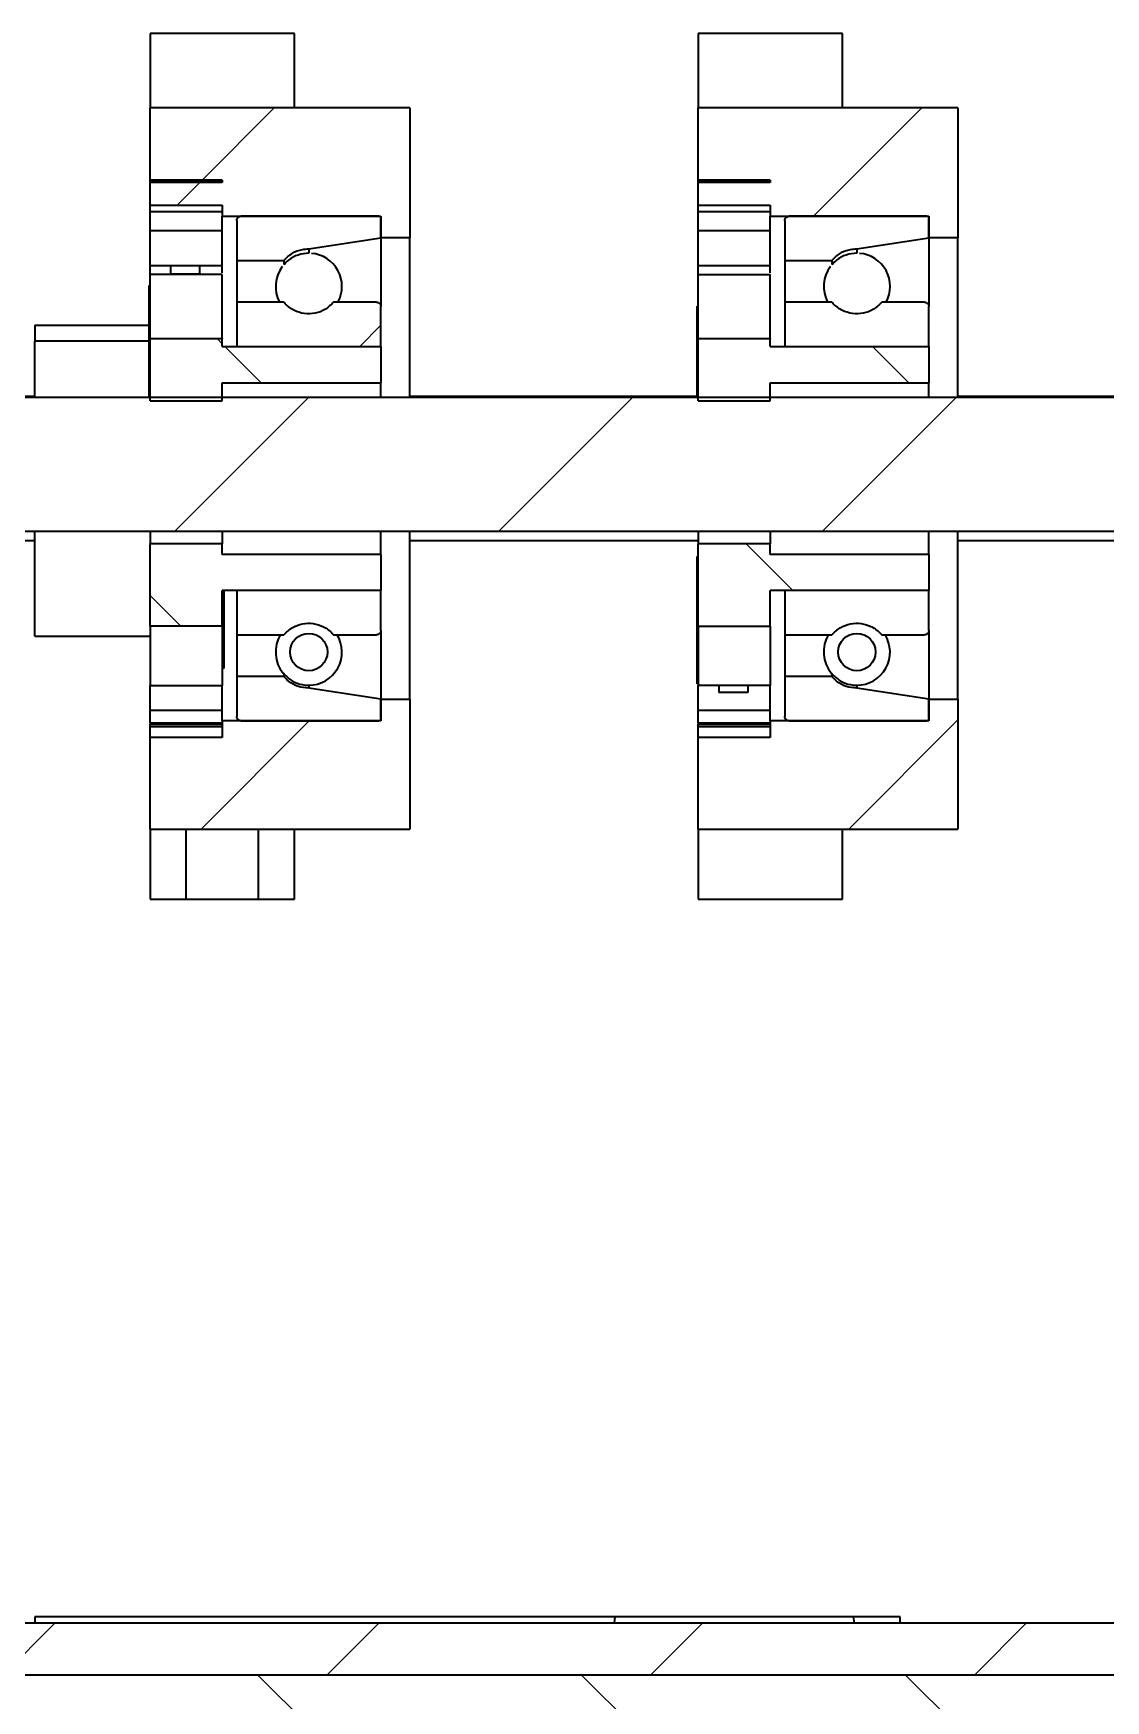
# Model space of a CAD drawing. Header units: millimetres. Extents: x 0 to 841, y 0 to 594.
# Drawn here: x 151.2 to 188.4, y 100.9 to 158.7 of the extents above; entities that cross this region are included whole.
import ezdxf

# ---------------------------------------------------------------- set-up
doc = ezdxf.new("R2010")
doc.units = ezdxf.units.MM
pattern_1 = [(45, (-176.602, -415.786), (-5.61266, 5.61266), [])]
pattern_2 = [(135, (-176.602, -415.786), (-5.61266, -5.61266), [])]

msp = doc.modelspace()

# ---------------------------------------------------------------- hatches: boundary and pattern name
at = {"linetype": 'Continuous', "lineweight": 18}
h = msp.add_hatch(dxfattribs=at)
h.set_pattern_fill('ANSI31', scale=2.5, style=0)
h.set_pattern_definition(pattern_1)
h.paths.add_polyline_path([(157.733, 153.583), (157.733, 153.503), (155.233, 153.503), (155.233, 152.722), (157.733, 152.722), (157.733, 152.332), (163.233, 152.332), (163.233, 151.581), (164.233, 151.581), (164.233, 156.085), (155.233, 156.085), (155.233, 153.583)], flags=0)
h = msp.add_hatch(dxfattribs=at)
h.set_pattern_fill('ANSI31', scale=2.5, style=0)
h.set_pattern_definition(pattern_1)
h.paths.add_polyline_path([(174.233, 153.583), (176.733, 153.583), (176.733, 153.503), (174.233, 153.503), (174.233, 152.722), (176.733, 152.722), (176.733, 152.332), (182.233, 152.332), (182.233, 151.581), (183.233, 151.581), (183.233, 156.085), (174.233, 156.085)], flags=0)
h = msp.add_hatch(dxfattribs=at)
h.set_pattern_fill('ANSI32', scale=2.5, style=0)
h.set_pattern_definition([(45, (-176.602, -415.786), (-16.838, 16.838), []), (45, (-165.377, -415.786), (-16.838, 16.838), [])])
edge = h.paths.add_edge_path(flags=0)
edge.add_spline(control_points=[(161.595, 149.355), (161.514, 149.258), (161.416, 149.174), (161.307, 149.11), (161.199, 149.045), (161.078, 148.999), (160.955, 148.974), (160.831, 148.949), (160.702, 148.945), (160.578, 148.963), (160.453, 148.98), (160.33, 149.019), (160.219, 149.077), (160.107, 149.134), (160.004, 149.212), (159.917, 149.303), (159.901, 149.32), (159.886, 149.337), (159.871, 149.355)], knot_values=[0, 0, 0, 0, 0.000756, 0.000756, 0.000756, 0.001511, 0.001511, 0.001511, 0.002266, 0.002266, 0.002266, 0.00302, 0.00302, 0.00302, 0.003774, 0.003774, 0.003774, 0.003909, 0.003909, 0.003909, 0.003909], weights=[1, 1, 1, 1, 1, 1, 1, 1, 1, 1, 1, 1, 1, 1, 1, 1, 1, 1, 1], degree=3, periodic=0)
edge.add_line((159.871, 149.355), (158.233, 149.355))
edge.add_line((158.233, 149.355), (158.233, 147.823))
edge.add_line((158.233, 147.823), (163.233, 147.823))
edge.add_line((163.233, 147.823), (163.233, 149.204))
edge.add_spline(control_points=[(163.233, 149.204), (163.233, 149.218), (163.231, 149.232), (163.227, 149.245), (163.223, 149.261), (163.216, 149.277), (163.206, 149.291), (163.196, 149.304), (163.184, 149.317), (163.171, 149.326), (163.157, 149.336), (163.142, 149.344), (163.125, 149.348), (163.112, 149.352), (163.097, 149.355), (163.083, 149.355)], knot_values=[0.000489, 0.000489, 0.000489, 0.000489, 0.000572, 0.000572, 0.000572, 0.000673, 0.000673, 0.000673, 0.000775, 0.000775, 0.000775, 0.000876, 0.000876, 0.000876, 0.000963, 0.000963, 0.000963, 0.000963], weights=[1, 1, 1, 1, 1, 1, 1, 1, 1, 1, 1, 1, 1, 1, 1, 1], degree=3, periodic=0)
edge.add_line((163.083, 149.355), (161.595, 149.355))
h = msp.add_hatch(dxfattribs=at)
h.set_pattern_fill('ANSI31', scale=2.5, angle=90, style=0)
h.set_pattern_definition(pattern_2)
h.paths.add_polyline_path([(157.733, 147.823), (157.733, 148.08), (155.233, 148.08), (155.233, 145.939), (157.733, 145.939), (157.733, 146.566), (163.233, 146.566), (163.233, 147.823)], flags=0)
h = msp.add_hatch(dxfattribs=at)
h.set_pattern_fill('ANSI31', scale=2.5, angle=90, style=0)
h.set_pattern_definition(pattern_2)
h.paths.add_polyline_path([(176.733, 147.823), (176.733, 148.08), (174.233, 148.08), (174.233, 145.939), (176.733, 145.939), (176.733, 146.566), (182.233, 146.566), (182.233, 147.823)], flags=0)
h = msp.add_hatch(dxfattribs=at)
h.set_pattern_fill('ANSI31', scale=2.5, style=0)
h.set_pattern_definition(pattern_1)
h.paths.add_polyline_path([(237.493, 141.121), (237.493, 146.061), (232.493, 146.061), (232.493, 146.049), (107.493, 146.049), (107.493, 144.779), (103.993, 144.779), (103.993, 142.402), (107.493, 142.402), (107.493, 141.416), (232.493, 141.416), (232.493, 141.121)], flags=0)
h = msp.add_hatch(dxfattribs=at)
h.set_pattern_fill('ANSI31', scale=2.5, angle=90, style=0)
h.set_pattern_definition(pattern_2)
h.paths.add_polyline_path([(155.233, 138.129), (157.733, 138.129), (157.733, 139.358), (163.233, 139.358), (163.233, 140.616), (157.733, 140.616), (157.733, 140.976), (155.233, 140.976)], flags=0)
h = msp.add_hatch(dxfattribs=at)
h.set_pattern_fill('ANSI31', scale=2.5, angle=90, style=0)
h.set_pattern_definition(pattern_2)
h.paths.add_polyline_path([(174.233, 140.976), (174.233, 138.129), (176.733, 138.129), (176.733, 139.358), (182.233, 139.358), (182.233, 140.616), (176.733, 140.616), (176.733, 140.976)], flags=0)
h = msp.add_hatch(dxfattribs=at)
h.set_pattern_fill('ANSI31', scale=2.5, style=0)
h.set_pattern_definition(pattern_1)
h.paths.add_polyline_path([(155.233, 134.273), (155.233, 131.097), (164.233, 131.097), (164.233, 135.6), (163.233, 135.6), (163.233, 134.849), (157.733, 134.849), (157.733, 134.273)], flags=0)
h = msp.add_hatch(dxfattribs=at)
h.set_pattern_fill('ANSI31', scale=2.5, style=0)
h.set_pattern_definition(pattern_1)
h.paths.add_polyline_path([(174.233, 134.273), (174.233, 131.097), (183.233, 131.097), (183.233, 135.6), (182.233, 135.6), (182.233, 134.849), (176.733, 134.849), (176.733, 134.273)], flags=0)
h = msp.add_hatch(dxfattribs=at)
h.set_pattern_fill('ANSI31', scale=2.5, style=0)
h.set_pattern_definition(pattern_1)
h.paths.add_polyline_path([(316.733, 103.591), (70.733, 103.591), (70.733, 101.791), (316.733, 101.791)], flags=0)
h = msp.add_hatch(dxfattribs=at)
h.set_pattern_fill('ANSI31', scale=2.5, angle=90, style=0)
h.set_pattern_definition(pattern_2)
h.paths.add_polyline_path([(343.733, 101.791), (43.733, 101.791), (43.733, 99.991), (343.733, 99.991)], flags=0)

# ---------------------------------------------------------------- linework, layer by layer
at = {"color": 7, "linetype": 'Continuous', "lineweight": 35}
for p, q in [((160.233, 158.672), (155.233, 158.672)), ((155.233, 158.672), (155.233, 156.085)), ((160.233, 156.085), (160.233, 158.672)), ((179.233, 158.672), (174.233, 158.672)), ((174.233, 158.672), (174.233, 156.085)), ((179.233, 156.085), (179.233, 158.672)), ((155.233, 153.583), (155.233, 156.085)), ((164.233, 156.085), (155.233, 156.085)), ((164.233, 156.085), (164.233, 151.581)), ((174.233, 153.583), (174.233, 156.085)), ((183.233, 156.085), (174.233, 156.085)), ((183.233, 156.085), (183.233, 151.581)), ((157.733, 153.583), (155.233, 153.583)), ((155.233, 153.583), (157.733, 153.583)), ((155.233, 153.503), (155.233, 153.583)), ((155.233, 153.583), (155.233, 153.583)), ((155.233, 152.722), (155.233, 153.503)), ((157.733, 153.503), (155.233, 153.503)), ((157.733, 153.583), (157.733, 153.503)), ((176.733, 153.583), (174.233, 153.583)), ((174.233, 153.583), (176.733, 153.583)), ((174.233, 153.503), (174.233, 153.583)), ((174.233, 153.583), (174.233, 153.583)), ((174.233, 152.722), (174.233, 153.503)), ((176.733, 153.503), (174.233, 153.503)), ((176.733, 153.583), (176.733, 153.503)), ((155.233, 152.722), (157.733, 152.722)), ((155.233, 152.493), (155.233, 152.722)), ((157.733, 152.722), (157.733, 152.332)), ((174.233, 152.722), (176.733, 152.722)), ((174.233, 152.493), (174.233, 152.722)), ((176.733, 152.722), (176.733, 152.332)), ((155.233, 151.844), (155.233, 152.493)), ((155.233, 152.493), (157.733, 152.493)), ((157.733, 152.332), (163.233, 152.332)), ((157.733, 150.373), (157.733, 152.332)), ((158.233, 152.182), (158.233, 150.803)), ((163.158, 152.332), (158.383, 152.332)), ((163.233, 152.332), (163.233, 151.581)), ((163.233, 151.581), (163.233, 152.257)), ((174.233, 151.844), (174.233, 152.493)), ((174.233, 152.493), (176.733, 152.493)), ((176.733, 152.332), (182.233, 152.332)), ((176.733, 150.373), (176.733, 152.332)), ((177.233, 152.182), (177.233, 150.803)), ((182.158, 152.332), (177.383, 152.332)), ((182.233, 152.332), (182.233, 151.581)), ((182.233, 151.581), (182.233, 152.257)), ((155.233, 151.844), (157.733, 151.844)), ((155.233, 150.632), (155.233, 151.844)), ((160.733, 151.206), (163.233, 151.581)), ((163.233, 151.581), (163.233, 149.204)), ((164.233, 151.581), (163.233, 151.581)), ((164.233, 146.091), (164.233, 151.581)), ((174.233, 151.844), (176.733, 151.844)), ((174.233, 150.632), (174.233, 151.844)), ((179.733, 151.206), (182.233, 151.581)), ((182.233, 151.581), (182.233, 149.204)), ((183.233, 151.581), (182.233, 151.581)), ((183.233, 146.091), (183.233, 151.581)), ((160.733, 151.206), (160.733, 151.052)), ((179.733, 151.206), (179.733, 151.052)), ((155.233, 150.632), (157.733, 150.632)), ((155.233, 150.318), (155.233, 150.632)), ((157.733, 150.318), (155.233, 150.318)), ((155.233, 148.098), (155.233, 150.318)), ((155.953, 150.335), (155.953, 150.632)), ((155.953, 150.335), (156.953, 150.335)), ((155.953, 150.318), (155.953, 150.335)), ((156.953, 150.335), (156.953, 150.632)), ((156.953, 150.318), (156.953, 150.335)), ((157.733, 148.098), (157.733, 150.318)), ((158.233, 150.803), (159.871, 150.803)), ((158.233, 150.803), (158.233, 149.355)), ((159.871, 150.803), (159.871, 150.66)), ((174.233, 150.632), (176.733, 150.632)), ((174.233, 150.318), (174.233, 150.632)), ((174.233, 150.318), (176.733, 150.318)), ((174.233, 148.098), (174.233, 150.318)), ((176.733, 148.098), (176.733, 150.318)), ((177.233, 150.803), (178.871, 150.803)), ((177.233, 150.803), (177.233, 149.355)), ((178.871, 150.803), (178.871, 150.66)), ((155.203, 148.423), (155.203, 149.937)), ((155.203, 149.937), (155.233, 149.937)), ((158.233, 149.355), (158.233, 147.823)), ((159.871, 149.355), (158.233, 149.355)), ((163.083, 149.355), (161.595, 149.355)), ((163.233, 147.823), (163.233, 149.204)), ((174.203, 149.219), (174.233, 149.219)), ((174.203, 147.705), (174.203, 149.219)), ((177.233, 149.355), (177.233, 147.823)), ((178.871, 149.355), (177.233, 149.355)), ((182.083, 149.355), (180.595, 149.355)), ((182.233, 147.823), (182.233, 149.204)), ((151.233, 148.557), (155.203, 148.557)), ((151.233, 148.557), (151.233, 148.008)), ((151.233, 146.091), (151.233, 148.008)), ((155.203, 146.049), (155.203, 148.423)), ((155.203, 148.423), (155.233, 148.423)), ((155.233, 148.098), (157.733, 148.098)), ((155.233, 148.08), (155.233, 148.098)), ((157.733, 148.08), (155.233, 148.08)), ((155.233, 145.939), (155.233, 148.08)), ((157.733, 148.098), (157.733, 148.08)), ((157.733, 147.823), (157.733, 148.08)), ((174.233, 148.098), (176.733, 148.098)), ((174.233, 148.08), (174.233, 148.098)), ((176.733, 148.08), (174.233, 148.08)), ((174.233, 145.939), (174.233, 148.08)), ((176.733, 148.098), (176.733, 148.08)), ((176.733, 147.823), (176.733, 148.08)), ((157.733, 147.823), (163.233, 147.823)), ((158.233, 147.823), (163.233, 147.823)), ((163.233, 147.823), (163.233, 146.566)), ((174.203, 146.049), (174.203, 147.705)), ((174.203, 147.705), (174.233, 147.705)), ((176.733, 147.823), (182.233, 147.823)), ((177.233, 147.823), (182.233, 147.823)), ((182.233, 147.823), (182.233, 146.566)), ((157.733, 146.566), (163.233, 146.566)), ((157.733, 145.939), (157.733, 146.566)), ((163.233, 146.049), (163.233, 146.566)), ((176.733, 146.566), (182.233, 146.566)), ((176.733, 145.939), (176.733, 146.566)), ((182.233, 146.049), (182.233, 146.566)), ((232.493, 146.049), (107.493, 146.049)), ((151.233, 146.091), (145.233, 146.091)), ((155.233, 145.939), (157.733, 145.939)), ((174.203, 146.091), (164.233, 146.091)), ((174.233, 145.939), (176.733, 145.939)), ((189.233, 146.091), (183.233, 146.091)), ((107.493, 141.416), (232.493, 141.416)), ((145.233, 141.091), (151.233, 141.091)), ((151.233, 137.776), (151.233, 141.416)), ((155.233, 141.416), (155.233, 140.976)), ((157.733, 141.416), (157.733, 140.976)), ((163.233, 140.616), (163.233, 141.416)), ((164.233, 135.6), (164.233, 141.416)), ((164.233, 141.091), (174.233, 141.091)), ((174.233, 141.416), (174.233, 140.976)), ((176.733, 141.416), (176.733, 140.976)), ((182.233, 140.616), (182.233, 141.416)), ((183.233, 135.6), (183.233, 141.416)), ((183.233, 141.091), (189.233, 141.091)), ((157.733, 140.976), (155.233, 140.976)), ((155.233, 138.129), (155.233, 140.976)), ((157.733, 140.616), (157.733, 140.976)), ((163.233, 140.616), (157.733, 140.616)), ((163.233, 140.616), (163.233, 139.358)), ((174.203, 138.122), (174.203, 140.545)), ((174.203, 140.545), (174.233, 140.545)), ((176.733, 140.976), (174.233, 140.976)), ((174.233, 138.129), (174.233, 140.976)), ((176.733, 140.616), (176.733, 140.976)), ((182.233, 140.616), (176.733, 140.616)), ((182.233, 140.616), (182.233, 139.358)), ((157.733, 138.129), (157.733, 139.358)), ((163.233, 139.358), (157.733, 139.358)), ((157.803, 138.665), (157.803, 139.358)), ((163.233, 139.358), (158.233, 139.358)), ((158.233, 139.358), (158.233, 137.827)), ((163.233, 137.977), (163.233, 139.358)), ((176.733, 138.129), (176.733, 139.358)), ((182.233, 139.358), (176.733, 139.358)), ((182.233, 139.358), (177.233, 139.358)), ((177.233, 139.358), (177.233, 137.827)), ((182.233, 137.977), (182.233, 139.358)), ((157.733, 138.129), (155.233, 138.129)), ((155.233, 138.129), (155.233, 136.072)), ((157.733, 138.665), (157.803, 138.665)), ((157.733, 138.129), (157.733, 136.072)), ((157.803, 136.676), (157.803, 138.665)), ((174.203, 138.122), (174.233, 138.122)), ((174.203, 136.133), (174.203, 138.122)), ((174.233, 138.129), (176.733, 138.129)), ((174.233, 138.129), (174.233, 136.072)), ((176.733, 138.129), (176.733, 136.072)), ((151.233, 137.776), (155.233, 137.776)), ((158.233, 137.827), (158.233, 136.378)), ((158.233, 137.827), (159.871, 137.827)), ((161.595, 137.827), (163.083, 137.827)), ((163.233, 137.977), (163.233, 135.6)), ((177.233, 137.827), (177.233, 136.378)), ((177.233, 137.827), (178.871, 137.827)), ((180.595, 137.827), (182.083, 137.827)), ((182.233, 137.977), (182.233, 135.6)), ((157.803, 136.676), (157.733, 136.676)), ((159.871, 136.378), (158.233, 136.378)), ((158.233, 136.378), (158.233, 134.999)), ((159.855, 136.493), (159.871, 136.475)), ((159.871, 136.475), (159.871, 136.378)), ((178.871, 136.378), (177.233, 136.378)), ((177.233, 136.378), (177.233, 134.999)), ((178.855, 136.493), (178.871, 136.475)), ((178.871, 136.475), (178.871, 136.378)), ((155.233, 136.072), (157.733, 136.072)), ((155.233, 135.213), (155.233, 136.072)), ((157.733, 134.849), (157.733, 136.072)), ((160.733, 136.08), (160.733, 135.976)), ((163.233, 135.6), (160.733, 135.976)), ((174.233, 136.133), (174.203, 136.133)), ((176.733, 136.072), (174.233, 136.072)), ((174.233, 135.213), (174.233, 136.072)), ((174.953, 136.072), (174.953, 135.83)), ((175.953, 135.83), (174.953, 135.83)), ((175.953, 136.072), (175.953, 135.83)), ((176.733, 134.849), (176.733, 136.072)), ((179.733, 136.08), (179.733, 135.976)), ((182.233, 135.6), (179.733, 135.976)), ((155.233, 135.213), (157.733, 135.213)), ((155.233, 134.78), (155.233, 135.213)), ((163.233, 134.924), (163.233, 135.6)), ((163.233, 135.6), (164.233, 135.6)), ((163.233, 135.6), (163.233, 134.849)), ((164.233, 135.6), (164.233, 131.097)), ((174.233, 135.213), (176.733, 135.213)), ((174.233, 134.78), (174.233, 135.213)), ((182.233, 134.924), (182.233, 135.6)), ((182.233, 135.6), (183.233, 135.6)), ((182.233, 135.6), (182.233, 134.849)), ((183.233, 135.6), (183.233, 131.097)), ((155.233, 134.78), (157.733, 134.78)), ((155.233, 134.78), (155.233, 134.737)), ((155.233, 134.737), (157.733, 134.737)), ((155.233, 134.646), (155.233, 134.737)), ((155.233, 134.646), (157.733, 134.646)), ((155.233, 134.273), (155.233, 134.646)), ((163.233, 134.849), (157.733, 134.849)), ((157.733, 134.849), (157.733, 134.273)), ((158.383, 134.849), (163.158, 134.849)), ((174.233, 134.78), (176.733, 134.78)), ((174.233, 134.78), (174.233, 134.737)), ((174.233, 134.737), (176.733, 134.737)), ((174.233, 134.646), (174.233, 134.737)), ((174.233, 134.646), (176.733, 134.646)), ((174.233, 134.273), (174.233, 134.646)), ((182.233, 134.849), (176.733, 134.849)), ((176.733, 134.849), (176.733, 134.273)), ((177.383, 134.849), (182.158, 134.849)), ((157.733, 134.273), (155.233, 134.273)), ((155.233, 131.097), (155.233, 134.273)), ((176.733, 134.273), (174.233, 134.273)), ((174.233, 131.097), (174.233, 134.273)), ((155.233, 131.097), (164.233, 131.097)), ((155.233, 131.097), (155.233, 128.672)), ((156.483, 128.672), (156.483, 131.097)), ((158.983, 131.097), (158.983, 128.672)), ((160.233, 128.672), (160.233, 131.097)), ((174.233, 131.097), (183.233, 131.097)), ((174.233, 131.097), (174.233, 128.672)), ((179.233, 128.672), (179.233, 131.097)), ((155.233, 128.672), (160.233, 128.672)), ((174.233, 128.672), (179.233, 128.672)), ((70.733, 103.591), (316.733, 103.591)), ((181.233, 103.791), (151.233, 103.791)), ((151.233, 103.791), (151.233, 103.591)), ((171.331, 103.591), (171.358, 103.791)), ((179.608, 103.791), (179.636, 103.591)), ((181.233, 103.591), (181.233, 103.791)), ((43.733, 101.791), (343.733, 101.791)), ((70.733, 101.791), (316.733, 101.791))]:
    msp.add_line(p, q, dxfattribs=at)
at = {"color": 8, "linetype": 'Continuous', "lineweight": 35}
msp.add_line((155.203, 148.008), (151.233, 148.008), dxfattribs=at)
at = {"color": 7, "linetype": 'Continuous', "lineweight": 35}
for centre in [(160.733, 137.23), (179.733, 137.23)]:
    msp.add_circle(centre, 0.647, dxfattribs=at)
for centre, start, end in [((160.733, 149.902), 331.57442, 85.2621), ((179.733, 149.902), 331.57442, 85.2621), ((160.733, 149.902), 142.96155, 208.42558), ((179.733, 149.902), 142.96155, 208.42558), ((160.733, 137.23), 148.2504, 219.98661), ((160.733, 137.23), 270, 31.7496), ((179.733, 137.23), 148.2504, 219.98661), ((179.733, 137.23), 270, 31.7496)]:
    msp.add_arc(centre, 1.15, start, end, dxfattribs=at)
for points, knots in [([(158.233, 152.182), (158.233, 152.185), (158.234, 152.205), (158.242, 152.242), (158.27, 152.285), (158.311, 152.317), (158.351, 152.331), (158.375, 152.332), (158.383, 152.332)], [0, 0, 0, 0, 0.041202, 0.256171, 0.471107, 0.685907, 0.900484, 1, 1, 1, 1]), ([(163.158, 152.332), (163.165, 152.332), (163.181, 152.33), (163.203, 152.319), (163.221, 152.301), (163.231, 152.279), (163.233, 152.264), (163.233, 152.257)], [0, 0, 0, 0, 0.181963, 0.396349, 0.61081, 0.825486, 1, 1, 1, 1]), ([(177.233, 152.182), (177.233, 152.185), (177.234, 152.205), (177.242, 152.242), (177.27, 152.285), (177.311, 152.317), (177.351, 152.331), (177.375, 152.332), (177.383, 152.332)], [0, 0, 0, 0, 0.041202, 0.256169, 0.471113, 0.6859, 0.900492, 1, 1, 1, 1]), ([(182.158, 152.332), (182.165, 152.332), (182.181, 152.33), (182.203, 152.319), (182.221, 152.301), (182.231, 152.279), (182.233, 152.264), (182.233, 152.257)], [0, 0, 0, 0, 0.18197, 0.396355, 0.610808, 0.825487, 1, 1, 1, 1]), ([(159.871, 150.803), (159.962, 150.892), (160.143, 151.069), (160.459, 151.189), (160.659, 151.201), (160.733, 151.206)], [0, 0, 0, 0, 0.386022, 0.772218, 1, 1, 1, 1]), ([(160.733, 151.052), (160.607, 151.04), (160.355, 151.015), (160.06, 150.854), (159.922, 150.713), (159.871, 150.66)], [0, 0, 0, 0, 0.386167, 0.772432, 1, 1, 1, 1]), ([(178.871, 150.803), (178.962, 150.892), (179.143, 151.069), (179.459, 151.189), (179.659, 151.201), (179.733, 151.206)], [0, 0, 0, 0, 0.386023, 0.772217, 1, 1, 1, 1]), ([(179.733, 151.052), (179.607, 151.04), (179.355, 151.015), (179.06, 150.854), (178.922, 150.713), (178.871, 150.66)], [0, 0, 0, 0, 0.386167, 0.772433, 1, 1, 1, 1]), ([(161.595, 149.355), (161.504, 149.266), (161.323, 149.087), (160.958, 148.954), (160.575, 148.941), (160.209, 149.058), (159.984, 149.225), (159.886, 149.337), (159.871, 149.355)], [0, 0, 0, 0, 0.193137, 0.386368, 0.579276, 0.771957, 0.964784, 1, 1, 1, 1]), ([(163.083, 149.355), (163.097, 149.353), (163.129, 149.351), (163.172, 149.328), (163.208, 149.292), (163.23, 149.249), (163.232, 149.218), (163.233, 149.204)], [0, 0, 0, 0, 0.18204, 0.396052, 0.610259, 0.824898, 1, 1, 1, 1]), ([(180.595, 149.355), (180.504, 149.266), (180.323, 149.087), (179.958, 148.954), (179.575, 148.941), (179.209, 149.058), (178.984, 149.225), (178.886, 149.337), (178.871, 149.355)], [0, 0, 0, 0, 0.193137, 0.386367, 0.579276, 0.771957, 0.964784, 1, 1, 1, 1]), ([(182.083, 149.355), (182.097, 149.353), (182.129, 149.351), (182.172, 149.328), (182.208, 149.292), (182.23, 149.249), (182.232, 149.218), (182.233, 149.204)], [0, 0, 0, 0, 0.182044, 0.396054, 0.610262, 0.824898, 1, 1, 1, 1]), ([(159.871, 137.827), (159.962, 137.916), (160.143, 138.094), (160.508, 138.228), (160.891, 138.24), (161.257, 138.124), (161.482, 137.956), (161.58, 137.844), (161.595, 137.827)], [0, 0, 0, 0, 0.193137, 0.386368, 0.579276, 0.771957, 0.964784, 1, 1, 1, 1]), ([(178.871, 137.827), (178.962, 137.916), (179.143, 138.094), (179.508, 138.228), (179.891, 138.24), (180.257, 138.124), (180.482, 137.956), (180.58, 137.844), (180.595, 137.827)], [0, 0, 0, 0, 0.193137, 0.386367, 0.579276, 0.771957, 0.964784, 1, 1, 1, 1]), ([(163.233, 137.977), (163.233, 137.974), (163.233, 137.954), (163.224, 137.917), (163.196, 137.874), (163.156, 137.842), (163.115, 137.828), (163.091, 137.827), (163.083, 137.827)], [0, 0, 0, 0, 0.040428, 0.255823, 0.471159, 0.686125, 0.900612, 1, 1, 1, 1]), ([(182.233, 137.977), (182.233, 137.974), (182.233, 137.954), (182.224, 137.917), (182.196, 137.874), (182.156, 137.842), (182.115, 137.828), (182.091, 137.827), (182.083, 137.827)], [0, 0, 0, 0, 0.040428, 0.255823, 0.471159, 0.686125, 0.900608, 1, 1, 1, 1]), ([(159.871, 136.475), (159.962, 136.388), (160.144, 136.214), (160.459, 136.096), (160.659, 136.084), (160.733, 136.08)], [0, 0, 0, 0, 0.386154, 0.772462, 1, 1, 1, 1]), ([(160.733, 135.976), (160.607, 135.988), (160.355, 136.013), (160.06, 136.178), (159.923, 136.324), (159.871, 136.378)], [0, 0, 0, 0, 0.385722, 0.771534, 1, 1, 1, 1]), ([(178.871, 136.475), (178.962, 136.388), (179.144, 136.214), (179.459, 136.096), (179.659, 136.084), (179.733, 136.08)], [0, 0, 0, 0, 0.386153, 0.772463, 1, 1, 1, 1]), ([(179.733, 135.976), (179.607, 135.988), (179.355, 136.013), (179.06, 136.178), (178.923, 136.324), (178.871, 136.378)], [0, 0, 0, 0, 0.385721, 0.771535, 1, 1, 1, 1]), ([(158.383, 134.849), (158.369, 134.85), (158.338, 134.853), (158.294, 134.875), (158.258, 134.912), (158.237, 134.955), (158.234, 134.986), (158.233, 134.999)], [0, 0, 0, 0, 0.1824017, 0.3967679, 0.6112365, 0.8258975, 1, 1, 1, 1]), ([(163.233, 134.924), (163.233, 134.923), (163.233, 134.913), (163.228, 134.894), (163.215, 134.873), (163.194, 134.857), (163.174, 134.85), (163.162, 134.849), (163.158, 134.849)], [0, 0, 0, 0, 0.040774, 0.255746, 0.470694, 0.685483, 0.900081, 1, 1, 1, 1]), ([(177.383, 134.849), (177.369, 134.85), (177.338, 134.853), (177.294, 134.875), (177.258, 134.912), (177.237, 134.955), (177.234, 134.986), (177.233, 134.999)], [0, 0, 0, 0, 0.182395, 0.39677, 0.611234, 0.825896, 1, 1, 1, 1]), ([(182.233, 134.924), (182.233, 134.923), (182.233, 134.913), (182.228, 134.894), (182.215, 134.873), (182.194, 134.857), (182.174, 134.85), (182.162, 134.849), (182.158, 134.849)], [0, 0, 0, 0, 0.040773, 0.255744, 0.47069, 0.685477, 0.900066, 1, 1, 1, 1])]:
    msp.add_open_spline(points, degree=3, knots=knots, dxfattribs=at)

doc.saveas('drawing.dxf')
